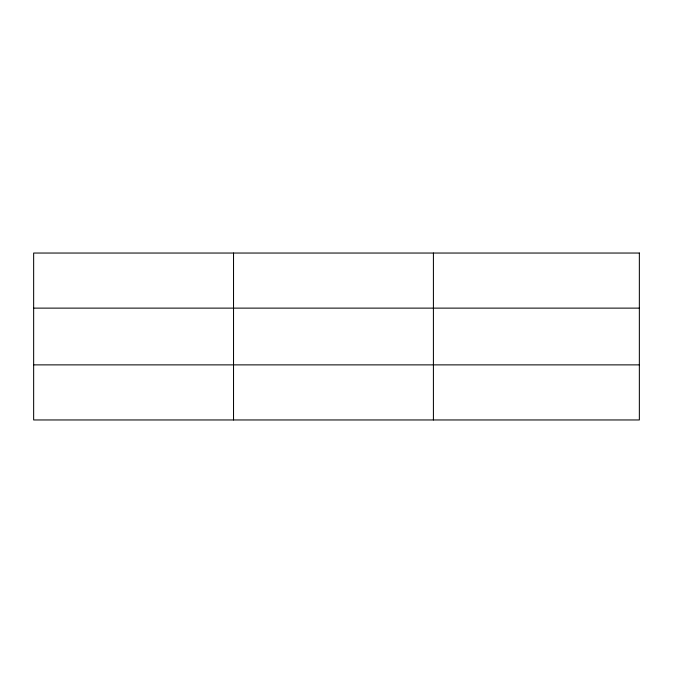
<?xml version="1.0" encoding="UTF-8"?>
<svg xmlns="http://www.w3.org/2000/svg" width="673" height="673" viewBox="0 0 673 673"><rect width="100%" height="100%" fill="white"/><g stroke="black" fill="none" stroke-linecap="round" stroke-linejoin="round"><path stroke-width="1.01" d="M233.531 253.04L233.531 419.96M433.412 253.04L433.412 419.96M33.65 308.125L639.35 308.125M33.65 364.875L639.35 364.875M639.35 253.04L639.35 419.96L33.65 419.96L33.65 253.04L639.35 253.04"/></g></svg>
